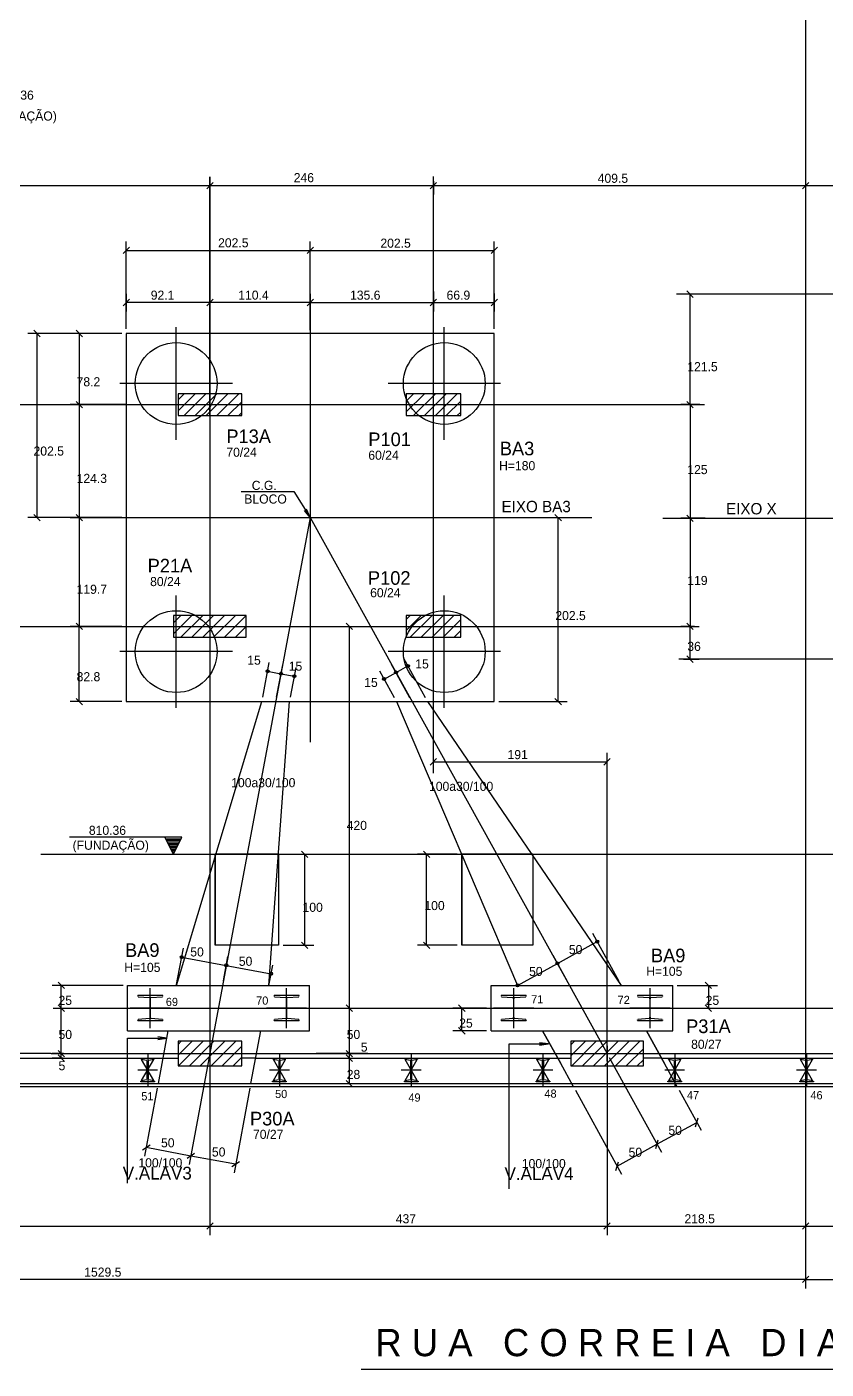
# Model space of a CAD drawing. Header units: metres. Extents: x -5 to 6148, y -6 to 3991.
# Drawn here: x 3215 to 4094, y 1774 to 3251 of the extents above; entities that cross this region are included whole.
import ezdxf

# ---------------------------------------------------------------- set-up
doc = ezdxf.new("R2010")
doc.units = ezdxf.units.M

msp = doc.modelspace()

# ---------------------------------------------------------------- linework, layer by layer
for centre, radius in [((3379.1, 2858.1), 45), ((3674.1, 2858.1), 45), ((3379.1, 2563.1), 45), ((3674.1, 2563.1), 45), ((3479.7, 2541.5), 1.67), ((3479.7, 2541.5), 0.83), ((3494.4, 2538.7), 1.67), ((3494.4, 2538.7), 1.67), ((3621, 2540.2), 1.67), ((3621, 2540.2), 1.67), ((3621, 2540.2), 0.83), ((3621, 2540.2), 0.83), ((3634.1, 2547.4), 1.67), ((3634.1, 2547.4), 0.83), ((3494.4, 2538.7), 0.83), ((3494.4, 2538.7), 0.83), ((3509.2, 2536), 1.67), ((3509.2, 2536), 0.83), ((3607.8, 2532.9), 1.67), ((3607.8, 2532.9), 0.83), ((3842.4, 2244.1), 1.67), ((3842.4, 2244.1), 0.83), ((3385.2, 2227), 1.67), ((3385.2, 2227), 0.83), ((3434.2, 2217.9), 1.67), ((3434.2, 2217.9), 1.67), ((3434.2, 2217.9), 0.83), ((3434.2, 2217.9), 0.83), ((3798.6, 2220), 1.67), ((3798.6, 2220), 1.67), ((3798.6, 2220), 0.83), ((3798.6, 2220), 0.83), ((3483.5, 2208.7), 1.67), ((3483.5, 2208.7), 0.83), ((3754.8, 2195.9), 1.67), ((3754.8, 2195.9), 0.83)]:
    msp.add_circle(centre, radius)
at = {"layer": '1', "color": 1}
for p, q in [((3379.1, 2796.2), (3379.1, 2919.9)), ((3674.1, 2796.2), (3674.1, 2919.9)), ((3440.9, 2858.1), (3317.2, 2858.1)), ((3735.9, 2858.1), (3612.2, 2858.1)), ((3379.1, 2501.2), (3379.1, 2624.9)), ((3674.1, 2501.2), (3674.1, 2624.9)), ((3440.9, 2563.1), (3317.2, 2563.1)), ((3735.9, 2563.1), (3612.2, 2563.1)), ((3029.2, 2115.9), (3364.4, 2115.9)), ((3466.1, 2115.9), (3798.9, 2115.9)), ((3913, 2115.9), (4240.2, 2115.9)), ((2991.2, 2087.9), (5771.4, 2087.9))]:
    msp.add_line(p, q, dxfattribs=at)
at = {"layer": '2', "color": 2}
for p, q in [((3412.7, 3072.3), (3419.7, 3079.4)), ((3412.7, 3072.3), (3419.7, 3079.4)), ((3658.7, 3072.3), (3665.7, 3079.4)), ((3658.7, 3072.3), (3665.7, 3079.4)), ((4068.2, 3072.3), (4075.2, 3079.4)), ((3320.6, 3001), (3327.6, 3008.1)), ((3523.1, 3001), (3530.1, 3008.1)), ((3523.1, 3001), (3530.1, 3008.1)), ((3725.6, 3001), (3732.6, 3008.1)), ((3948, 2952.8), (3941, 2959.9)), ((3327.6, 2950.8), (3320.6, 2943.7)), ((3419.7, 2950.8), (3412.7, 2943.7)), ((3419.7, 2950.8), (3412.7, 2943.7)), ((3523.1, 2943.7), (3530.1, 2950.8)), ((3530.1, 2950.8), (3523.1, 2943.7)), ((3658.7, 2943.7), (3665.7, 2950.8)), ((3658.7, 2943.7), (3665.7, 2950.8)), ((3725.6, 2943.7), (3732.6, 2950.8)), ((3222.3, 2916.6), (3229.4, 2909.5)), ((3269, 2916.6), (3276, 2909.5)), ((3269, 2838.4), (3276, 2831.3)), ((3269, 2838.4), (3276, 2831.3)), ((3941, 2838.4), (3948, 2831.3)), ((3948, 2831.3), (3941, 2838.4)), ((3222.3, 2714.1), (3229.4, 2707)), ((3269, 2714.1), (3276, 2707)), ((3269, 2714.1), (3276, 2707)), ((3802.9, 2707), (3795.8, 2714.1)), ((3941, 2713.4), (3948, 2706.3)), ((3941, 2713.4), (3948, 2706.3)), ((3276, 2587.3), (3269, 2594.4)), ((3269, 2594.4), (3276, 2587.3)), ((3573.2, 2587.3), (3566.1, 2594.4)), ((3573.2, 2587.3), (3566.1, 2594.4)), ((3941, 2594.4), (3948, 2587.3)), ((3948, 2587.3), (3941, 2594.4)), ((3948, 2551.3), (3941, 2558.4)), ((3276, 2504.5), (3269, 2511.6)), ((3802.9, 2504.5), (3795.8, 2511.6)), ((3658.7, 2438.3), (3665.7, 2445.4)), ((3849.7, 2438.3), (3856.7, 2445.4)), ((3524.1, 2336.5), (3517, 2343.6)), ((3658.2, 2336.5), (3651.1, 2343.6)), ((3524.1, 2236.5), (3517, 2243.6)), ((3658.2, 2236.5), (3651.1, 2243.6)), ((3256.2, 2192.3), (3249.1, 2199.4)), ((3961.2, 2199.4), (3968.3, 2192.3)), ((3256.2, 2167.3), (3249.1, 2174.4)), ((3256.2, 2167.3), (3249.1, 2174.4)), ((3573.2, 2167.3), (3566.1, 2174.4)), ((3573.2, 2167.3), (3566.1, 2174.4)), ((3573.2, 2167.3), (3566.1, 2174.4)), ((3697, 2167.3), (3689.9, 2174.4)), ((3961.2, 2174.4), (3968.3, 2167.3)), ((3697, 2142.3), (3689.9, 2149.4)), ((3256.2, 2117.3), (3249.1, 2124.4)), ((3256.2, 2117.3), (3249.1, 2124.4)), ((3256.2, 2112.3), (3249.1, 2119.4)), ((3573.2, 2117.3), (3566.1, 2124.4)), ((3573.2, 2117.3), (3566.1, 2124.4)), ((3573.2, 2112.3), (3566.1, 2119.4)), ((3573.2, 2112.3), (3566.1, 2119.4)), ((2401.7, 2084.8), (5872.2, 2084.8)), ((3573.2, 2084.3), (3566.1, 2091.4)), ((3950.5, 2040.4), (3953.3, 2050)), ((3906.8, 2016.3), (3909.5, 2025.9)), ((3906.8, 2016.3), (3909.5, 2025.9)), ((3342, 2014.8), (3350.3, 2020.5)), ((3391.2, 2005.7), (3399.4, 2011.4)), ((3391.2, 2005.7), (3399.4, 2011.4)), ((3440.4, 1996.6), (3448.6, 2002.2)), ((3863, 1992.2), (3865.7, 2001.8)), ((3412.7, 1927.6), (3419.7, 1934.7)), ((3412.7, 1927.6), (3419.7, 1934.7)), ((3849.7, 1927.6), (3856.7, 1934.7)), ((3849.7, 1927.6), (3856.7, 1934.7)), ((4068.2, 1927.6), (4075.2, 1934.7)), ((4068.2, 1927.6), (4075.2, 1934.7)), ((4075.2, 1876), (4068.2, 1868.9)), ((4068.2, 1868.9), (4075.2, 1876)), ((4068.2, 1868.9), (4075.2, 1876)), ((4068.2, 1868.9), (4075.2, 1876))]:
    msp.add_line(p, q, dxfattribs=at)
at = {"layer": '3', "color": 3}
for p, q in [((3526.6, 2956.8), (3526.6, 2463.3)), ((3381.2, 2840.3), (3387.8, 2846.9)), ((3381.2, 2828.2), (3399.8, 2846.9)), ((3387.8, 2822.9), (3411.8, 2846.9)), ((3399.9, 2822.9), (3423.9, 2846.9)), ((3411.9, 2822.9), (3435.9, 2846.9)), ((3423.9, 2822.9), (3447.9, 2846.9)), ((3435.9, 2822.9), (3451.2, 2838.1)), ((3632.2, 2838.8), (3640.2, 2846.9)), ((3632.2, 2826.8), (3652.3, 2846.9)), ((3640.3, 2822.9), (3664.3, 2846.9)), ((3652.3, 2822.9), (3676.3, 2846.9)), ((3664.3, 2822.9), (3688.3, 2846.9)), ((3676.3, 2822.9), (3692.2, 2838.7)), ((3447.9, 2822.9), (3451.2, 2826.1)), ((3688.4, 2822.9), (3692.2, 2826.7)), ((3262.5, 2710.6), (3836.4, 2710.6)), ((3376.2, 2594.8), (3384.2, 2602.9)), ((3376.2, 2582.8), (3396.2, 2602.9)), ((3384.3, 2578.9), (3408.3, 2602.9)), ((3396.3, 2578.9), (3420.3, 2602.9)), ((3408.3, 2578.9), (3432.3, 2602.9)), ((3420.3, 2578.9), (3444.3, 2602.9)), ((3432.3, 2578.9), (3456.2, 2602.7)), ((3632.2, 2598.4), (3636.6, 2602.9)), ((3632.2, 2586.4), (3648.7, 2602.9)), ((3636.7, 2578.9), (3660.7, 2602.9)), ((3648.7, 2578.9), (3672.7, 2602.9)), ((3660.7, 2578.9), (3684.7, 2602.9)), ((3444.4, 2578.9), (3456.2, 2590.7)), ((3672.8, 2578.9), (3692.2, 2598.3)), ((3684.8, 2578.9), (3692.2, 2586.3)), ((3379.4, 2195.9), (3473.4, 2508.1)), ((3481.1, 2195.9), (3503.9, 2508.1)), ((3621.6, 2508.1), (3754.8, 2195.9)), ((3869, 2195.9), (3655.9, 2508.1)), ((3385.3, 2358.8), (3261.5, 2358.8)), ((3376, 2340.1), (3366.6, 2358.8)), ((3367.4, 2357.1), (3384.5, 2357.1)), ((3368.3, 2355.5), (3383.7, 2355.5)), ((3369.1, 2353.8), (3382.8, 2353.8)), ((3369.9, 2352.1), (3382, 2352.1)), ((3370.8, 2350.5), (3381.2, 2350.5)), ((3371.6, 2348.8), (3380.3, 2348.8)), ((3376, 2340.1), (3385.3, 2358.8)), ((3372.4, 2347.1), (3379.5, 2347.1)), ((3373.3, 2345.4), (3378.7, 2345.4)), ((3374.1, 2343.8), (3377.8, 2343.8)), ((3375, 2342.1), (3377, 2342.1)), ((3325.6, 2145.9), (3325.6, 2195.9)), ((3325.6, 2195.9), (3525.6, 2195.9)), ((3525.6, 2145.9), (3525.6, 2195.9)), ((3725.5, 2145.9), (3725.5, 2195.9)), ((3725.5, 2195.9), (3925.5, 2195.9)), ((3925.5, 2145.9), (3925.5, 2195.9)), ((3325.6, 2145.9), (3525.6, 2145.9)), ((3370, 2145.9), (3359.2, 2087.9)), ((3471.7, 2145.9), (3460.9, 2087.9)), ((3725.5, 2145.9), (3925.5, 2145.9)), ((3381.2, 2131), (3384.5, 2134.4)), ((3381.2, 2119), (3396.5, 2134.4)), ((3381.6, 2107.4), (3408.6, 2134.4)), ((3393.6, 2107.4), (3420.6, 2134.4)), ((3405.6, 2107.4), (3432.6, 2134.4)), ((3417.6, 2107.4), (3444.6, 2134.4)), ((3429.6, 2107.4), (3451.2, 2128.9)), ((3813.2, 2130.3), (3817.3, 2134.4)), ((3813.2, 2118.3), (3829.3, 2134.4)), ((3814.3, 2107.4), (3841.3, 2134.4)), ((3826.3, 2107.4), (3853.3, 2134.4)), ((3838.4, 2107.4), (3865.4, 2134.4)), ((3850.4, 2107.4), (3877.4, 2134.4)), ((3862.4, 2107.4), (3889.4, 2134.4)), ((3364.4, 2115.9), (3381.2, 2115.9)), ((3441.7, 2107.4), (3451.2, 2116.9)), ((3466.1, 2115.9), (3451.2, 2115.9)), ((3798.9, 2115.9), (3813.2, 2115.9)), ((3874.4, 2107.4), (3893.2, 2126.1)), ((3886.4, 2107.4), (3893.2, 2114.1)), ((3913, 2115.9), (3893.2, 2115.9)), ((3815.9, 2084.9), (3802.2, 2109.9)), ((3930.1, 2084.9), (3916.3, 2109.9))]:
    msp.add_line(p, q, dxfattribs=at)
for points in [[(3729.1, 2508.1), (3729.1, 2913.1), (3324.1, 2913.1), (3324.1, 2508.1), (3729.1, 2508.1)], [(3782.3, 2145.9), (3802.2, 2109.9), (3782.3, 2145.9)], [(3896.5, 2145.9), (3916.3, 2109.9), (3896.5, 2145.9)]]:
    msp.add_lwpolyline(points, dxfattribs=at)
at = {"layer": '6', "color": 6}
for p, q in [((3422.1, 2340.1), (3422.1, 2240.1)), ((3491.8, 2340.1), (3422.1, 2340.1)), ((3491.8, 2340.1), (3491.8, 2240.1)), ((3693.3, 2340.1), (3693.3, 2240.1)), ((3771.6, 2340.1), (3693.3, 2340.1)), ((3771.6, 2340.1), (3771.6, 2240.1)), ((3491.8, 2240.1), (3422.1, 2240.1)), ((3771.6, 2240.1), (3693.3, 2240.1)), ((3350.6, 2148.8), (3350.6, 2192.9)), ((3350.6, 2148.8), (3350.6, 2192.9)), ((3500.6, 2148.8), (3500.6, 2192.9)), ((3500.6, 2148.8), (3500.6, 2192.9)), ((3750.5, 2148.8), (3750.5, 2192.9)), ((3750.5, 2148.8), (3750.5, 2192.9)), ((3900.5, 2148.8), (3900.5, 2192.9)), ((3900.5, 2148.8), (3900.5, 2192.9)), ((3336.8, 2184.6), (3336.8, 2183.9)), ((3364.3, 2184.6), (3336.8, 2184.6)), ((3337.2, 2183.4), (3349.7, 2182.4)), ((3350.2, 2181.8), (3350.2, 2159.9)), ((3350.9, 2159.9), (3350.9, 2181.8)), ((3351.3, 2182.4), (3363.9, 2183.4)), ((3364.3, 2183.9), (3364.3, 2184.6)), ((3486.8, 2184.6), (3486.8, 2183.9)), ((3514.3, 2184.6), (3486.8, 2184.6)), ((3487.2, 2183.4), (3499.7, 2182.4)), ((3500.2, 2181.8), (3500.2, 2159.9)), ((3500.9, 2159.9), (3500.9, 2181.8)), ((3501.3, 2182.4), (3513.9, 2183.4)), ((3514.3, 2183.9), (3514.3, 2184.6)), ((3736.7, 2184.6), (3736.7, 2183.9)), ((3764.3, 2184.6), (3736.7, 2184.6)), ((3737.2, 2183.4), (3749.7, 2182.4)), ((3750.1, 2181.8), (3750.1, 2159.9)), ((3750.8, 2159.9), (3750.8, 2181.8)), ((3751.3, 2182.4), (3763.8, 2183.4)), ((3764.3, 2183.9), (3764.3, 2184.6)), ((3886.7, 2184.6), (3886.7, 2183.9)), ((3914.3, 2184.6), (3886.7, 2184.6)), ((3887.2, 2183.4), (3899.7, 2182.4)), ((3900.1, 2181.8), (3900.1, 2159.9)), ((3900.8, 2159.9), (3900.8, 2181.8)), ((3901.3, 2182.4), (3913.8, 2183.4)), ((3914.3, 2183.9), (3914.3, 2184.6)), ((3372.6, 2170.9), (3328.5, 2170.9)), ((3336.8, 2157.8), (3336.8, 2157.1)), ((3336.8, 2157.1), (3364.3, 2157.1)), ((3349.7, 2159.3), (3337.2, 2158.4)), ((3363.9, 2158.4), (3351.3, 2159.3)), ((3364.3, 2157.1), (3364.3, 2157.8)), ((3522.6, 2170.9), (3478.5, 2170.9)), ((3486.8, 2157.8), (3486.8, 2157.1)), ((3486.8, 2157.1), (3514.3, 2157.1)), ((3499.7, 2159.3), (3487.2, 2158.4)), ((3513.9, 2158.4), (3501.3, 2159.3)), ((3514.3, 2157.1), (3514.3, 2157.8)), ((3772.6, 2170.9), (3728.4, 2170.9)), ((3736.7, 2157.8), (3736.7, 2157.1)), ((3736.7, 2157.1), (3764.3, 2157.1)), ((3749.7, 2159.3), (3737.2, 2158.4)), ((3763.8, 2158.4), (3751.3, 2159.3)), ((3764.3, 2157.1), (3764.3, 2157.8)), ((3922.6, 2170.9), (3878.4, 2170.9)), ((3886.7, 2157.8), (3886.7, 2157.1)), ((3886.7, 2157.1), (3914.3, 2157.1)), ((3899.7, 2159.3), (3887.2, 2158.4)), ((3913.8, 2158.4), (3901.3, 2159.3)), ((3914.3, 2157.1), (3914.3, 2157.8)), ((3340.2, 2115.8), (3355.2, 2115.8)), ((3340.2, 2115.1), (3340.2, 2115.8)), ((3346.8, 2113.4), (3340.7, 2114.5)), ((3354.3, 2091.3), (3341, 2114.4)), ((3341, 2091.3), (3354.3, 2114.4)), ((3347.3, 2092.9), (3347.3, 2112.8)), ((3347.7, 2120.2), (3347.7, 2085.5)), ((3348.1, 2112.8), (3348.1, 2092.9)), ((3354.7, 2114.5), (3348.6, 2113.4)), ((3355.2, 2115.8), (3355.2, 2115.1)), ((3485.2, 2115.9), (3500.2, 2115.9)), ((3485.2, 2115.1), (3485.2, 2115.9)), ((3491.8, 2113.4), (3485.7, 2114.5)), ((3499.3, 2091.3), (3486.1, 2114.4)), ((3486.1, 2091.3), (3499.3, 2114.4)), ((3492.3, 2092.9), (3492.3, 2112.8)), ((3492.7, 2120.2), (3492.7, 2085.5)), ((3493.1, 2112.8), (3493.1, 2092.9)), ((3499.7, 2114.5), (3493.6, 2113.4)), ((3500.2, 2115.9), (3500.2, 2115.1)), ((3630.2, 2115.8), (3645.2, 2115.8)), ((3630.2, 2115.1), (3630.2, 2115.8)), ((3636.8, 2113.4), (3630.7, 2114.5)), ((3644.3, 2091.3), (3631, 2114.4)), ((3631, 2091.3), (3644.3, 2114.4)), ((3637.3, 2092.9), (3637.3, 2112.8)), ((3637.7, 2120.2), (3637.7, 2085.5)), ((3638.1, 2112.8), (3638.1, 2092.9)), ((3644.7, 2114.5), (3638.6, 2113.4)), ((3645.2, 2115.8), (3645.2, 2115.1)), ((3775.2, 2115.8), (3790.2, 2115.8)), ((3775.2, 2115.1), (3775.2, 2115.8)), ((3781.8, 2113.4), (3775.7, 2114.5)), ((3789.3, 2091.3), (3776, 2114.4)), ((3776, 2091.3), (3789.3, 2114.4)), ((3782.3, 2092.9), (3782.3, 2112.8)), ((3782.7, 2120.2), (3782.7, 2085.5)), ((3783.1, 2112.8), (3783.1, 2092.9)), ((3789.7, 2114.5), (3783.6, 2113.4)), ((3790.2, 2115.8), (3790.2, 2115.1)), ((3920.2, 2115.8), (3935.2, 2115.8)), ((3920.2, 2115.1), (3920.2, 2115.8)), ((3926.8, 2113.4), (3920.7, 2114.5)), ((3934.3, 2091.3), (3921, 2114.4)), ((3921, 2091.3), (3934.3, 2114.4)), ((3927.3, 2092.9), (3927.3, 2112.8)), ((3927.7, 2120.2), (3927.7, 2085.5)), ((3928.1, 2112.8), (3928.1, 2092.9)), ((3934.7, 2114.5), (3928.6, 2113.4)), ((3935.2, 2115.8), (3935.2, 2115.1)), ((4065.2, 2115.8), (4080.2, 2115.8)), ((4065.2, 2115.1), (4065.2, 2115.8)), ((4071.8, 2113.4), (4065.7, 2114.5)), ((4079.3, 2091.3), (4066, 2114.4)), ((4066, 2091.3), (4079.3, 2114.4)), ((4072.3, 2092.9), (4072.3, 2112.8)), ((4072.7, 2120.2), (4072.7, 2085.5)), ((4073.1, 2112.8), (4073.1, 2092.9)), ((4079.7, 2114.5), (4073.6, 2113.4)), ((4080.2, 2115.8), (4080.2, 2115.1)), ((3336.8, 2102.8), (3358.6, 2102.8)), ((3481.8, 2102.9), (3503.6, 2102.9)), ((3626.8, 2102.8), (3648.6, 2102.8)), ((3771.8, 2102.8), (3793.6, 2102.8)), ((3916.8, 2102.8), (3938.6, 2102.8)), ((4061.8, 2102.8), (4083.6, 2102.8)), ((3340.2, 2089.8), (3340.2, 2090.6)), ((3355.2, 2089.8), (3340.2, 2089.8)), ((3340.7, 2091.2), (3346.8, 2092.3)), ((3348.6, 2092.3), (3354.7, 2091.2)), ((3355.2, 2090.6), (3355.2, 2089.8)), ((3485.2, 2089.9), (3485.2, 2090.6)), ((3500.2, 2089.9), (3485.2, 2089.9)), ((3485.7, 2091.2), (3491.8, 2092.3)), ((3493.6, 2092.3), (3499.7, 2091.2)), ((3500.2, 2090.6), (3500.2, 2089.9)), ((3630.2, 2089.8), (3630.2, 2090.6)), ((3645.2, 2089.8), (3630.2, 2089.8)), ((3630.7, 2091.2), (3636.8, 2092.3)), ((3638.6, 2092.3), (3644.7, 2091.2)), ((3645.2, 2090.6), (3645.2, 2089.8)), ((3775.2, 2089.8), (3775.2, 2090.6)), ((3790.2, 2089.8), (3775.2, 2089.8)), ((3775.7, 2091.2), (3781.8, 2092.3)), ((3783.6, 2092.3), (3789.7, 2091.2)), ((3790.2, 2090.6), (3790.2, 2089.8)), ((3920.2, 2089.8), (3920.2, 2090.6)), ((3935.2, 2089.8), (3920.2, 2089.8)), ((3920.7, 2091.2), (3926.8, 2092.3)), ((3928.6, 2092.3), (3934.7, 2091.2)), ((3935.2, 2090.6), (3935.2, 2089.8)), ((4065.2, 2089.8), (4065.2, 2090.6)), ((4080.2, 2089.8), (4065.2, 2089.8)), ((4065.7, 2091.2), (4071.8, 2092.3)), ((4073.6, 2092.3), (4079.7, 2091.2)), ((4080.2, 2090.6), (4080.2, 2089.8)), ((3582.8, 1773.6), (4543.7, 1773.6))]:
    msp.add_line(p, q, dxfattribs=at)
for points in [[(3336.8, 2183.9), (3336.8, 2184.2), (3337, 2184.4), (3337.2, 2184.5)], [(3350.2, 2181.8), (3350.2, 2181.8), (3350.2, 2181.8), (3350.2, 2181.8), (3350.2, 2181.6), (3350, 2181.3), (3349.7, 2181.3)], [(3351.3, 2181.3), (3351.1, 2181.3), (3350.9, 2181.6), (3350.9, 2181.8)], [(3363.9, 2184.5), (3364.1, 2184.4), (3364.3, 2184.2), (3364.3, 2183.9)], [(3486.8, 2183.9), (3486.8, 2184.2), (3487, 2184.4), (3487.2, 2184.5)], [(3500.2, 2181.8), (3500.2, 2181.8), (3500.2, 2181.8), (3500.2, 2181.8), (3500.2, 2181.6), (3500, 2181.3), (3499.7, 2181.3)], [(3501.3, 2181.3), (3501.1, 2181.3), (3500.9, 2181.6), (3500.9, 2181.8)], [(3513.9, 2184.5), (3514.1, 2184.4), (3514.3, 2184.2), (3514.3, 2183.9)], [(3736.7, 2183.9), (3736.7, 2184.2), (3736.9, 2184.4), (3737.2, 2184.5)], [(3750.1, 2181.8), (3750.1, 2181.8), (3750.1, 2181.8), (3750.1, 2181.8), (3750.1, 2181.6), (3749.9, 2181.3), (3749.7, 2181.3)], [(3751.3, 2181.3), (3751, 2181.3), (3750.8, 2181.6), (3750.8, 2181.8)], [(3763.8, 2184.5), (3764.1, 2184.4), (3764.3, 2184.2), (3764.3, 2183.9)], [(3886.7, 2183.9), (3886.7, 2184.2), (3886.9, 2184.4), (3887.2, 2184.5)], [(3900.1, 2181.8), (3900.1, 2181.8), (3900.1, 2181.8), (3900.1, 2181.8), (3900.1, 2181.6), (3899.9, 2181.3), (3899.7, 2181.3)], [(3901.3, 2181.3), (3901, 2181.3), (3900.8, 2181.6), (3900.8, 2181.8)], [(3913.8, 2184.5), (3914.1, 2184.4), (3914.3, 2184.2), (3914.3, 2183.9)], [(3337.2, 2157.2), (3337, 2157.3), (3336.8, 2157.5), (3336.8, 2157.8)], [(3349.7, 2160.4), (3350, 2160.4), (3350.2, 2160.2), (3350.2, 2159.9)], [(3350.9, 2159.9), (3350.9, 2160.2), (3351.1, 2160.4), (3351.3, 2160.4)], [(3364.3, 2157.8), (3364.3, 2157.5), (3364.1, 2157.3), (3363.9, 2157.2)], [(3487.2, 2157.2), (3487, 2157.3), (3486.8, 2157.5), (3486.8, 2157.8)], [(3499.7, 2160.4), (3500, 2160.4), (3500.2, 2160.2), (3500.2, 2159.9)], [(3500.9, 2159.9), (3500.9, 2160.2), (3501.1, 2160.4), (3501.3, 2160.4)], [(3514.3, 2157.8), (3514.3, 2157.5), (3514.1, 2157.3), (3513.9, 2157.2)], [(3737.2, 2157.2), (3736.9, 2157.3), (3736.7, 2157.5), (3736.7, 2157.8)], [(3749.7, 2160.4), (3749.9, 2160.4), (3750.1, 2160.2), (3750.1, 2159.9)], [(3750.8, 2159.9), (3750.8, 2160.2), (3751, 2160.4), (3751.3, 2160.4)], [(3764.3, 2157.8), (3764.3, 2157.5), (3764.1, 2157.3), (3763.8, 2157.2)], [(3887.2, 2157.2), (3886.9, 2157.3), (3886.7, 2157.5), (3886.7, 2157.8)], [(3899.7, 2160.4), (3899.9, 2160.4), (3900.1, 2160.2), (3900.1, 2159.9)], [(3900.8, 2159.9), (3900.8, 2160.2), (3901, 2160.4), (3901.3, 2160.4)], [(3914.3, 2157.8), (3914.3, 2157.5), (3914.1, 2157.3), (3913.8, 2157.2)], [(3340.2, 2115.1), (3340.2, 2115.4), (3340.4, 2115.6), (3340.7, 2115.7)], [(3347.3, 2112.8), (3347.3, 2112.5), (3347.1, 2112.3), (3346.8, 2112.2)], [(3348.6, 2112.2), (3348.3, 2112.3), (3348.1, 2112.5), (3348.1, 2112.8)], [(3354.7, 2115.7), (3355, 2115.6), (3355.2, 2115.4), (3355.2, 2115.1)], [(3485.2, 2115.1), (3485.2, 2115.4), (3485.4, 2115.6), (3485.7, 2115.7)], [(3492.3, 2112.8), (3492.3, 2112.5), (3492.1, 2112.3), (3491.8, 2112.2)], [(3493.6, 2112.2), (3493.3, 2112.3), (3493.1, 2112.5), (3493.1, 2112.8)], [(3499.7, 2115.7), (3500, 2115.6), (3500.2, 2115.4), (3500.2, 2115.1)], [(3630.2, 2115.1), (3630.2, 2115.4), (3630.4, 2115.6), (3630.7, 2115.7)], [(3637.3, 2112.8), (3637.3, 2112.5), (3637.1, 2112.3), (3636.8, 2112.2)], [(3638.6, 2112.2), (3638.3, 2112.3), (3638.1, 2112.5), (3638.1, 2112.8)], [(3644.7, 2115.7), (3645, 2115.6), (3645.2, 2115.4), (3645.2, 2115.1)], [(3775.2, 2115.1), (3775.2, 2115.4), (3775.4, 2115.6), (3775.7, 2115.7)], [(3782.3, 2112.8), (3782.3, 2112.5), (3782.1, 2112.3), (3781.8, 2112.2)], [(3783.6, 2112.2), (3783.3, 2112.3), (3783.1, 2112.5), (3783.1, 2112.8)], [(3789.7, 2115.7), (3790, 2115.6), (3790.2, 2115.4), (3790.2, 2115.1)], [(3920.2, 2115.1), (3920.2, 2115.4), (3920.4, 2115.6), (3920.7, 2115.7)], [(3927.3, 2112.8), (3927.3, 2112.5), (3927.1, 2112.3), (3926.8, 2112.2)], [(3928.6, 2112.2), (3928.3, 2112.3), (3928.1, 2112.5), (3928.1, 2112.8)], [(3934.7, 2115.7), (3935, 2115.6), (3935.2, 2115.4), (3935.2, 2115.1)], [(4065.2, 2115.1), (4065.2, 2115.4), (4065.4, 2115.6), (4065.7, 2115.7)], [(4072.3, 2112.8), (4072.3, 2112.5), (4072.1, 2112.3), (4071.8, 2112.2)], [(4073.6, 2112.2), (4073.3, 2112.3), (4073.1, 2112.5), (4073.1, 2112.8)], [(4079.7, 2115.7), (4080, 2115.6), (4080.2, 2115.4), (4080.2, 2115.1)], [(3340.7, 2090), (3340.4, 2090), (3340.2, 2090.3), (3340.2, 2090.6)], [(3346.8, 2093.5), (3347.1, 2093.4), (3347.3, 2093.2), (3347.3, 2092.9), (3347.3, 2092.9), (3347.3, 2092.9), (3347.3, 2092.9)], [(3348.1, 2092.9), (3348.1, 2093.2), (3348.3, 2093.4), (3348.6, 2093.5)], [(3355.2, 2090.6), (3355.2, 2090.3), (3355, 2090), (3354.7, 2090)], [(3485.7, 2090), (3485.4, 2090.1), (3485.2, 2090.3), (3485.2, 2090.6)], [(3491.8, 2093.5), (3492.1, 2093.4), (3492.3, 2093.2), (3492.3, 2092.9), (3492.3, 2092.9), (3492.3, 2092.9), (3492.3, 2092.9)], [(3493.1, 2092.9), (3493.1, 2093.2), (3493.3, 2093.4), (3493.6, 2093.5)], [(3500.2, 2090.6), (3500.2, 2090.3), (3500, 2090.1), (3499.7, 2090)], [(3630.7, 2090), (3630.4, 2090), (3630.2, 2090.3), (3630.2, 2090.6)], [(3636.8, 2093.5), (3637.1, 2093.4), (3637.3, 2093.2), (3637.3, 2092.9), (3637.3, 2092.9), (3637.3, 2092.9), (3637.3, 2092.9)], [(3638.1, 2092.9), (3638.1, 2093.2), (3638.3, 2093.4), (3638.6, 2093.5)], [(3645.2, 2090.6), (3645.2, 2090.3), (3645, 2090), (3644.7, 2090)], [(3775.7, 2090), (3775.4, 2090.1), (3775.2, 2090.3), (3775.2, 2090.6)], [(3781.8, 2093.5), (3782.1, 2093.4), (3782.3, 2093.2), (3782.3, 2092.9), (3782.3, 2092.9), (3782.3, 2092.9), (3782.3, 2092.9)], [(3783.1, 2092.9), (3783.1, 2093.2), (3783.3, 2093.4), (3783.6, 2093.5)], [(3790.2, 2090.6), (3790.2, 2090.3), (3790, 2090.1), (3789.7, 2090)], [(3920.7, 2090), (3920.4, 2090.1), (3920.2, 2090.3), (3920.2, 2090.6)], [(3926.8, 2093.5), (3927.1, 2093.4), (3927.3, 2093.2), (3927.3, 2092.9), (3927.3, 2092.9), (3927.3, 2092.9), (3927.3, 2092.9)], [(3928.1, 2092.9), (3928.1, 2093.2), (3928.3, 2093.4), (3928.6, 2093.5)], [(3935.2, 2090.6), (3935.2, 2090.3), (3935, 2090.1), (3934.7, 2090)], [(4065.7, 2090), (4065.4, 2090.1), (4065.2, 2090.3), (4065.2, 2090.6)], [(4071.8, 2093.5), (4072.1, 2093.4), (4072.3, 2093.2), (4072.3, 2092.9), (4072.3, 2092.9), (4072.3, 2092.9), (4072.3, 2092.9)], [(4073.1, 2092.9), (4073.1, 2093.2), (4073.3, 2093.4), (4073.6, 2093.5)], [(4080.2, 2090.6), (4080.2, 2090.3), (4080, 2090.1), (4079.7, 2090)]]:
    msp.add_lwpolyline(points, dxfattribs=at)
at = {"layer": '7', "color": 7}
for points in [[(3381.2, 2822.9), (3451.2, 2822.9), (3451.2, 2846.9), (3381.2, 2846.9), (3381.2, 2822.9)], [(3632.2, 2822.9), (3692.2, 2822.9), (3692.2, 2846.9), (3632.2, 2846.9), (3632.2, 2822.9)], [(3376.2, 2578.9), (3456.2, 2578.9), (3456.2, 2602.9), (3376.2, 2602.9), (3376.2, 2578.9)], [(3632.2, 2578.9), (3692.2, 2578.9), (3692.2, 2602.9), (3632.2, 2602.9), (3632.2, 2578.9)], [(3381.2, 2107.4), (3451.2, 2107.4), (3451.2, 2134.4), (3381.2, 2134.4), (3381.2, 2107.4)], [(3813.2, 2107.4), (3893.2, 2107.4), (3893.2, 2134.4), (3813.2, 2134.4), (3813.2, 2107.4)]]:
    msp.add_lwpolyline(points, dxfattribs=at)
at = {"layer": '8', "color": 8}
for points in [[(3422.1, 2340.1), (3491.8, 2340.1), (3491.8, 2240.1), (3422.1, 2240.1), (3422.1, 2340.1)], [(3693.3, 2340.1), (3771.6, 2340.1), (3771.6, 2240.1), (3693.3, 2240.1), (3693.3, 2340.1)]]:
    msp.add_lwpolyline(points, dxfattribs=at)
at = {"layer": '9', "color": 9}
for p, q in [((4071.7, 3458.1), (4071.7, 1863.6)), ((4071.7, 3092.1), (4071.7, 3065.9)), ((2979.2, 3075.9), (3416.2, 3075.9)), ((3416.2, 3075.9), (3662.2, 3075.9)), ((3662.2, 2429.5), (3662.2, 3085.9)), ((3662.2, 3080.9), (3662.2, 3065.9)), ((3662.2, 3080.9), (3662.2, 3065.9)), ((3662.2, 3075.9), (4071.7, 3075.9)), ((4071.7, 3075.9), (4290.2, 3075.9)), ((3324.1, 2918.1), (3324.1, 3014.5)), ((3526.6, 2916.7), (3526.6, 3014.5)), ((3729.1, 2918.1), (3729.1, 3014.5)), ((3324.1, 3004.5), (3526.6, 3004.5)), ((3526.6, 3004.5), (3729.1, 3004.5)), ((3416.2, 2983.2), (3416.2, 2937.3)), ((3324.1, 2956.9), (3324.1, 2937.3)), ((3416.2, 2966.4), (3416.2, 2957.3)), ((3526.6, 2956.8), (3526.6, 2957.3)), ((3662.2, 2959.4), (3662.2, 2937.3)), ((3729.1, 2957.3), (3729.1, 2937.3)), ((4262.7, 2956.4), (3929.6, 2956.4)), ((3944.5, 2834.9), (3944.5, 2956.4)), ((3416.2, 2947.3), (3324.1, 2947.3)), ((3526.6, 2947.3), (3416.2, 2947.3)), ((3526.6, 2952.3), (3526.6, 2937.3)), ((3526.6, 2947.3), (3662.2, 2947.3)), ((3662.2, 2947.3), (3729.1, 2947.3)), ((3319.1, 2913.1), (3215.9, 2913.1)), ((3225.9, 2913.1), (3225.9, 2710.6)), ((3319.1, 2913.1), (3262.5, 2913.1)), ((3272.5, 2913.1), (3272.5, 2834.9)), ((2860.2, 2834.9), (3456.2, 2834.9)), ((3288.3, 2834.9), (3262.5, 2834.9)), ((3323.9, 2834.9), (3262.5, 2834.9)), ((3272.5, 2834.9), (3272.5, 2710.6)), ((3416.2, 2827.9), (3416.2, 2120.9)), ((3456.2, 2834.9), (3960.4, 2834.9)), ((3955.4, 2834.9), (3934.5, 2834.9)), ((3944.5, 2834.9), (3944.5, 2709.9)), ((3319.1, 2710.6), (3215.9, 2710.6)), ((3274, 2710.6), (3262.5, 2710.6)), ((3272.5, 2710.6), (3272.5, 2590.9)), ((3526.6, 2710.6), (3416.2, 2120.9)), ((3526.6, 2710.6), (3853.2, 2120.9)), ((3793.6, 2710.6), (3809.3, 2710.6)), ((3799.3, 2508.1), (3799.3, 2710.6)), ((3914.6, 2709.9), (6027.7, 2709.9)), ((3956, 2709.9), (3934.5, 2709.9)), ((3961, 2709.9), (3934.5, 2709.9)), ((3944.5, 2709.9), (3944.5, 2590.9)), ((2834.3, 2590.9), (3533.1, 2590.9)), ((3319.1, 2590.9), (3262.5, 2590.9)), ((3278.7, 2590.9), (3262.5, 2590.9)), ((3272.5, 2508.1), (3272.5, 2590.9)), ((3533.1, 2590.9), (3952.4, 2590.9)), ((3559.2, 2590.9), (3579.7, 2590.9)), ((3569.7, 2170.9), (3569.7, 2590.9)), ((3949.5, 2590.9), (3934.5, 2590.9)), ((3935, 2590.9), (3954.5, 2590.9)), ((3944.5, 2554.9), (3944.5, 2590.9)), ((3653.5, 2512.4), (3629.2, 2556.2)), ((3474.3, 2513), (3481.5, 2551.3)), ((3479.7, 2541.5), (3494.4, 2538.7)), ((3489.6, 2513), (3496.3, 2548.6)), ((3504.9, 2513), (3511, 2545.8)), ((3619.2, 2512.4), (3603, 2541.7)), ((3636.3, 2512.4), (3616.1, 2548.9)), ((3621, 2540.2), (3634.1, 2547.4)), ((4262.7, 2554.9), (3932.2, 2554.9)), ((3937.2, 2554.9), (3954.5, 2554.9)), ((3494.4, 2538.7), (3509.2, 2536)), ((3607.8, 2532.9), (3621, 2540.2)), ((3319.1, 2508.1), (3262.5, 2508.1)), ((3734.1, 2508.1), (3809.3, 2508.1)), ((3662.2, 2441.8), (3853.2, 2441.8)), ((3853.2, 2112.4), (3853.2, 2451.6)), ((3230.3, 2340.1), (4383.4, 2340.1)), ((3496.8, 2340.1), (3530.5, 2340.1)), ((3520.5, 2240.1), (3520.5, 2340.1)), ((3688.3, 2340.1), (3644.7, 2340.1)), ((3654.7, 2240.1), (3654.7, 2340.1)), ((3866.6, 2200.2), (3837.6, 2252.9)), ((3379.2, 2195.1), (3387, 2236.7)), ((3496.8, 2240.1), (3530.5, 2240.1)), ((3688.3, 2240.1), (3644.7, 2240.1)), ((3798.6, 2220), (3842.4, 2244.1)), ((3385.1, 2227), (3434.2, 2217.9)), ((3431, 2200.8), (3436, 2227.7)), ((3434.2, 2217.9), (3483.5, 2208.7)), ((3481.1, 2195.9), (3485.3, 2218.2)), ((3754.8, 2195.9), (3798.6, 2220)), ((3809.5, 2200.2), (3793.8, 2228.7)), ((3320.6, 2195.9), (3242.6, 2195.9)), ((3252.6, 2170.9), (3252.6, 2195.9)), ((3930.5, 2195.9), (3974.7, 2195.9)), ((3964.7, 2195.9), (3964.7, 2170.9)), ((3243.7, 2170.9), (4135.3, 2170.9)), ((3248.7, 2170.9), (3262.6, 2170.9)), ((3252.6, 2120.9), (3252.6, 2170.9)), ((3569.7, 2120.9), (3569.7, 2170.9)), ((3720.5, 2170.9), (3683.5, 2170.9)), ((3693.5, 2145.9), (3693.5, 2170.9)), ((3930.5, 2170.9), (3974.7, 2170.9)), ((3720.5, 2145.9), (3683.5, 2145.9)), ((3416.2, 2129.4), (3416.2, 1921.1)), ((3853.2, 2129.4), (3853.2, 1921.1)), ((3241.5, 2120.9), (2695.4, 2120.9)), ((3241.5, 2120.9), (4165.3, 2120.9)), ((3255, 2120.9), (3242.6, 2120.9)), ((3254.7, 2115.9), (3242.6, 2115.9)), ((3252.6, 2115.9), (3252.6, 2120.9)), ((3416.2, 2120.9), (3393.5, 1998.7)), ((3590.1, 2120.9), (3533.1, 2120.9)), ((3569.7, 2115.9), (3569.7, 2120.9)), ((3569.7, 2087.9), (3569.7, 2115.9)), ((3855.6, 2116.5), (3913, 2012.3)), ((3358.3, 2082.9), (3344.3, 2007.8)), ((3460, 2082.9), (3442.7, 1989.6)), ((3818.3, 2080.5), (3869.2, 1988.2)), ((3932.5, 2080.5), (3956.8, 2036.5)), ((3908.1, 2021.1), (3951.9, 2045.2)), ((3346.2, 2017.7), (3395.3, 2008.5)), ((3864.4, 1997), (3908.1, 2021.1)), ((3395.3, 2008.5), (3444.5, 1999.4)), ((4071.7, 2002.6), (4071.7, 1921.1)), ((4071.7, 1997.6), (4071.7, 1862.4)), ((2979.2, 1931.1), (3416.2, 1931.1)), ((3416.2, 1931.1), (3853.2, 1931.1)), ((3853.2, 1931.1), (4071.7, 1931.1)), ((4071.7, 1931.1), (4290.2, 1931.1)), ((4071.7, 1879.6), (4071.7, 1862.4)), ((4071.7, 1872.4), (2542.2, 1872.4)), ((4071.7, 1872.4), (5872.2, 1872.4)), ((4071.7, 1867.4), (4071.7, 1862.4))]:
    msp.add_line(p, q, dxfattribs=at)
for points in [[(3416.2, 2822.9), (3416.2, 3085.5), (3416.2, 2822.9), (3416.2, 3085.5), (3416.2, 2822.9)], [(3450.7, 2739.2), (3508.7, 2739.2), (3526.6, 2710.6), (3520.2, 2718.3), (3526.6, 2710.6), (3522.5, 2719.7)], [(3325.5, 1978.4), (3325.5, 2137.8), (3368.8, 2137.8), (3358.9, 2136.5), (3368.8, 2137.8), (3358.9, 2139.1)], [(3745.6, 1972.2), (3745.6, 2131.5), (3788.9, 2131.5), (3779, 2130.2), (3788.9, 2131.5), (3779, 2132.8)]]:
    msp.add_lwpolyline(points, dxfattribs=at)

# ---------------------------------------------------------------- texts
at = {"layer": '2', "color": 2}
for s, p in [('810.36', (3181.5, 3170.4)), ('(FUNDAÇÃO)', (3163.8, 3147.4)), ('246', (3508.4, 3079.6)), ('409.5', (3842.9, 3078.9)), ('202.5', (3425.2, 3007.9)), ('202.5', (3603.8, 3007.5)), ('92.1', (3351.1, 2950.3)), ('110.4', (3447.4, 2950.3)), ('135.6', (3570.4, 2950.3)), ('66.9', (3676.6, 2950.3)), ('121.5', (3941.5, 2871.6)), ('78.2', (3269.5, 2855)), ('202.5', (3222.1, 2778.8)), ('125', (3941.5, 2758.4)), ('124.3', (3269.5, 2748.7)), ('119', (3941.5, 2636.4)), ('119.7', (3269.5, 2626.7)), ('202.5', (3796.3, 2597.8)), ('36', (3941.5, 2563.9)), ('15', (3457.3, 2548.7)), ('82.8', (3269.5, 2530.5)), ('15', (3502.9, 2542.1)), ('15', (3642.2, 2544.6)), ('15', (3586, 2524.2)), ('191', (3743.7, 2444.8)), ('810.36', (3283, 2361.5)), ('420', (3566.7, 2366.9)), ('100', (3518.1, 2276.8)), ('100', (3652.2, 2278.7)), ('50', (3394.6, 2227.7)), ('50', (3811.2, 2230.3)), ('50', (3448, 2217.4)), ('50', (3767.4, 2206.2)), ('25', (3249.6, 2174.4)), ('25', (3961.7, 2174.4)), ('25', (3690.5, 2149.4)), ('50', (3249.6, 2136.9)), ('50', (3566.7, 2136.9)), ('5', (3582.2, 2123)), ('5', (3249.6, 2102.5)), ('28', (3566.7, 2092.9)), ('50', (3920.7, 2031.4)), ('50', (3362.4, 2017.7)), ('50', (3418.4, 2007.6)), ('50', (3876.9, 2007.3)), ('437', (3620.7, 1934.1)), ('218.5', (3938.4, 1934.1)), ('1529.5', (3277.9, 1875.4))]:
    msp.add_text(s, height=10, dxfattribs=at).set_placement(p)
at = {"layer": '3', "color": 3}
for s, height, p in [('BA3', 15, (3735.2, 2779.1)), ('70/24', 10, (3434.3, 2777.5)), ('60/24', 10, (3590.5, 2774.2)), ('H=180', 10, (3734.4, 2762.7)), ('C.G.', 10, (3462.2, 2741)), ('BLOCO', 10, (3454, 2726)), ('80/24', 10, (3350.4, 2635.2)), ('60/24', 10, (3592.5, 2622.9)), ('100a30/100', 10, (3439.6, 2413.9)), ('100a30/100', 10, (3657.3, 2409.9)), ('(FUNDAÇÃO)', 10, (3265.1, 2345.1)), ('BA9', 15, (3322.8, 2227.2)), ('BA9', 15, (3901.5, 2221.3)), ('H=105', 10, (3322, 2210.7)), ('H=105', 10, (3896.3, 2206.4)), ('69', 9, (3367.7, 2173.2)), ('70', 9, (3467.1, 2174.7)), ('71', 9, (3769.7, 2176.1)), ('72', 9, (3864.8, 2175.4)), ('80/27', 10, (3945.7, 2126.1)), ('51', 9, (3340.7, 2069.4)), ('50', 9, (3487.9, 2071.9)), ('49', 9, (3634.6, 2068)), ('48', 9, (3784.3, 2072.3)), ('47', 9, (3941.1, 2070.6)), ('46', 9, (4077, 2070.5)), ('70/27', 10, (3463.6, 2027)), ('100/100', 10, (3337.5, 1995.7)), ('100/100', 10, (3759.4, 1994.8))]:
    msp.add_text(s, height=height, dxfattribs=at).set_placement(p)
at = {"layer": '4', "color": 4}
for s, height, p in [('P13A', 15, (3434.3, 2792.5)), ('P101', 15, (3590.5, 2789.2)), ('P21A', 15, (3347.7, 2650.2)), ('P102', 15, (3590.1, 2636.6)), ('P31A', 15, (3940.2, 2143.4)), ('P30A', 15, (3460.3, 2041.8)), ('V.ALAV3', 14, (3320.3, 1982.3)), ('V.ALAV4', 14, (3740.4, 1981.7))]:
    msp.add_text(s, height=height, dxfattribs=at).set_placement(p)
at = {"layer": '6', "color": 6}
for s, height, p in [('EIXO BA3', 12.5, (3737.1, 2716.5)), ('EIXO X', 12.5, (3984.1, 2714.1)), ('R U A   C O R R E I A   D I A S', 30, (3598.2, 1787.9))]:
    msp.add_text(s, height=height, dxfattribs=at).set_placement(p)

doc.saveas('drawing.dxf')
